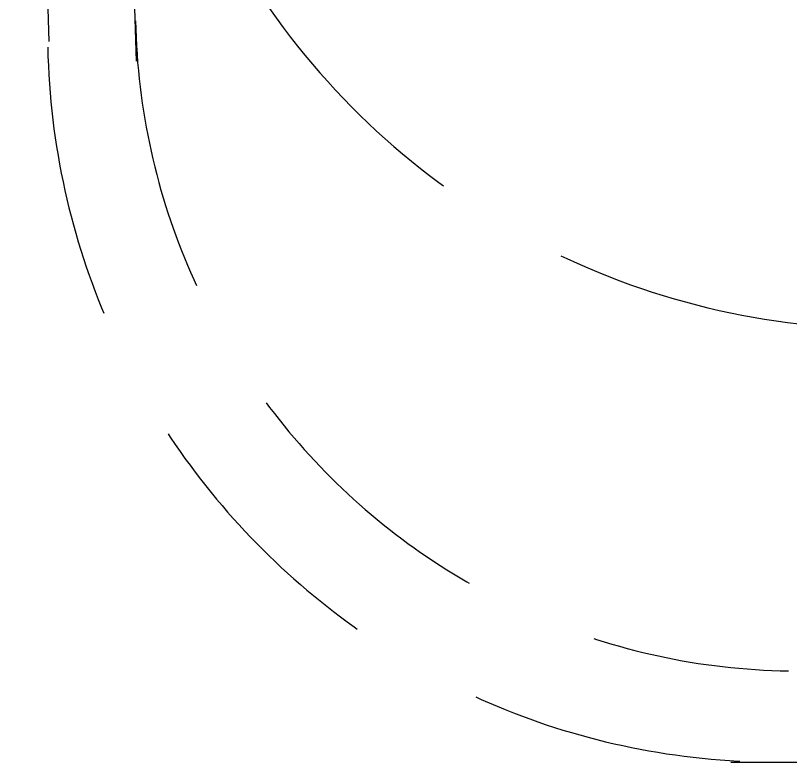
# Model space of a CAD drawing. Header units: inches. Extents: x 3778 to 56227, y -16914 to 35091.
# Drawn here: x 41704.4 to 41931.2, y -13116.7 to -12898.2 of the extents above; entities that cross this region are included whole.
import ezdxf

# ---------------------------------------------------------------- set-up
doc = ezdxf.new("R2010")
doc.units = ezdxf.units.IN
doc.header["$LTSCALE"] = 100
doc.header["$MEASUREMENT"] = 0
doc.linetypes.add('DH-HID2', pattern=[1.2, 0.8, -0.4])
doc.layers.add('FU-FURM', color=251, linetype='DH-HID2')

# ---------------------------------------------------------------- blocks, each defined once
blk = doc.blocks.new('cjscjdeh')
at = {"layer": 'FU-FURM', "color": 8}
for p, q in [((149547.34, 68252.12), (149557.09, 67937.98)), ((149572.73, 68252.09), (149582.67, 67931.54)), ((149756.66, 67727.25), (149834.59, 67727.15))]:
    blk.add_line(p, q, dxfattribs=at)
for centre, radius, start, end in [((149800.97, 68072.62), 218.51, 213.0528, 326.805), ((149776.67, 67948.17), 194.25, 181.2146, 269.0908), ((149770.33, 67940.87), 213.6, 181.2145, 269.0908)]:
    blk.add_arc(centre, radius, start, end, dxfattribs=at)

msp = doc.modelspace()

# ---------------------------------------------------------------- block references
msp.add_blockref('cjscjdeh', (-107842.97, -80843.84))

doc.saveas('drawing.dxf')
